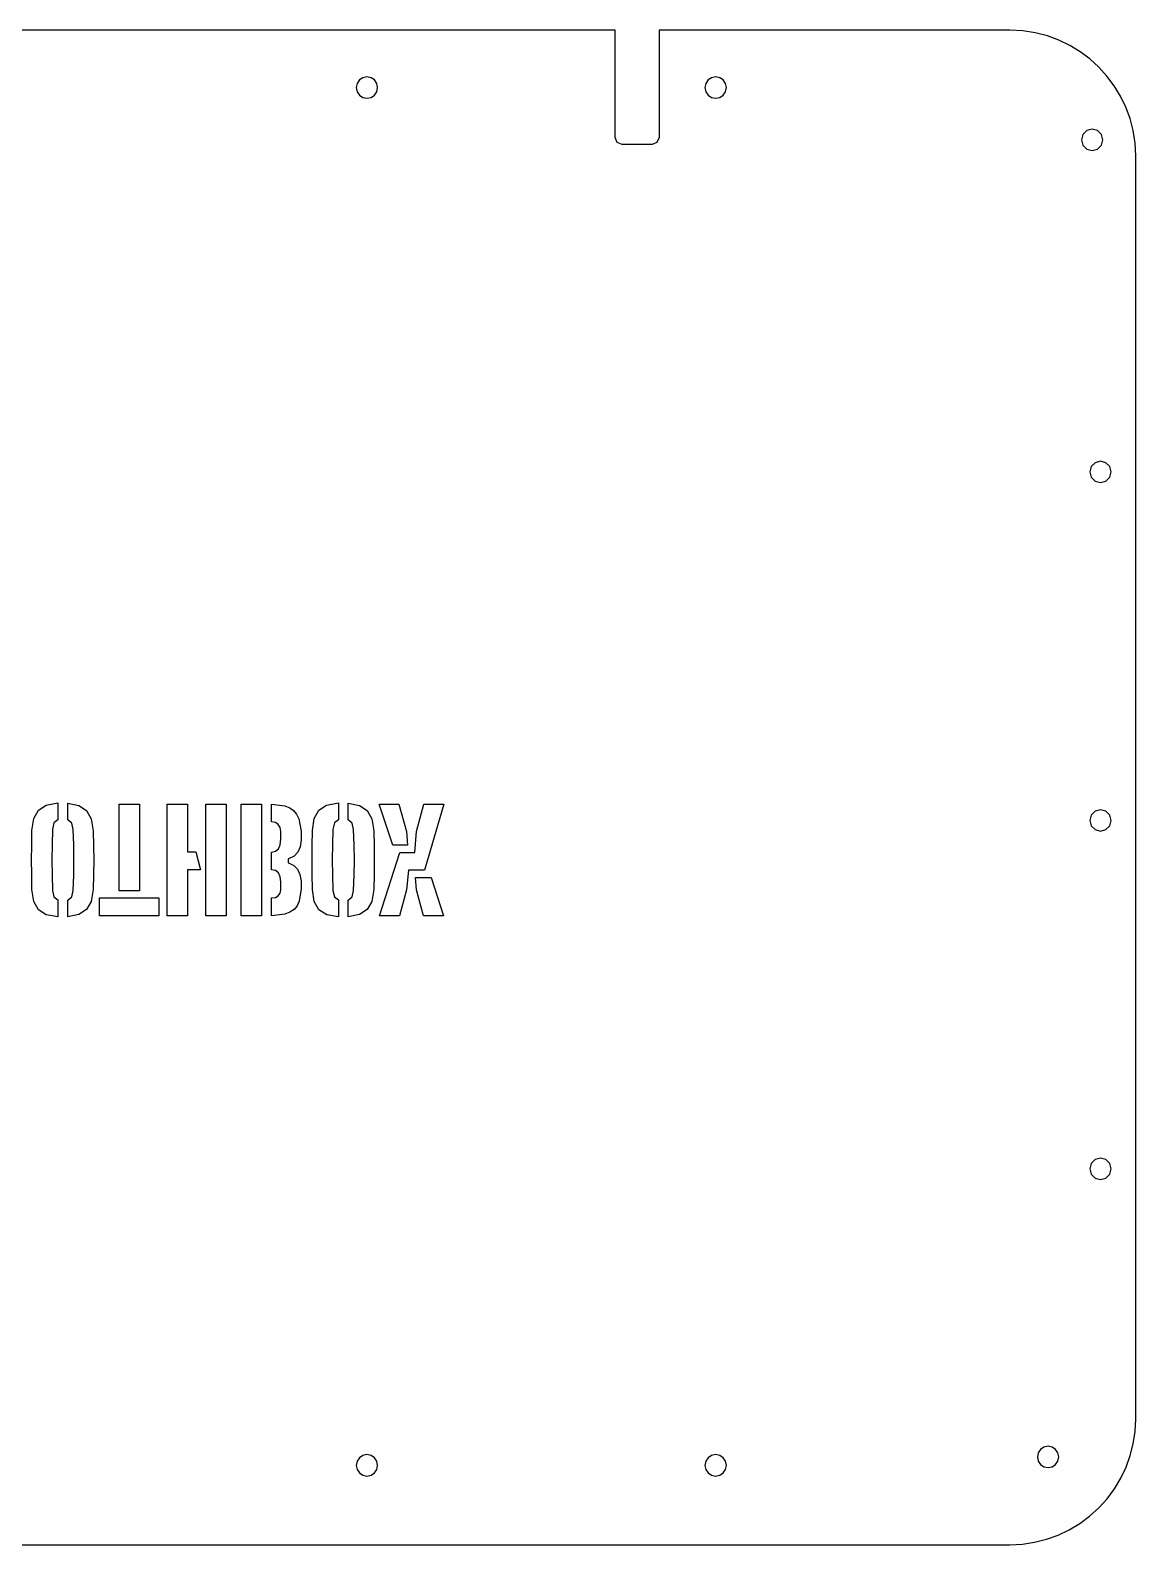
# Model space of a CAD drawing. Extents: x -152 to 152, y -96 to 298.
# Drawn here: x 1.6 to 151.6, y -95.8 to 109.8 of the extents above; entities that cross this region are included whole.
import ezdxf

# ---------------------------------------------------------------- set-up
doc = ezdxf.new("R2010")
doc.units = 0

msp = doc.modelspace()

# ---------------------------------------------------------------- linework, layer by layer
at = {"layer": 'CUTOUTS'}
for p, q in [((46.266295, 103.025305), (45.955548, 102.564405)), ((46.727195, 103.336052), (46.266295, 103.025305)), ((47.2916, 103.45), (46.727195, 103.336052)), ((47.856005, 103.336052), (47.2916, 103.45)), ((48.316905, 103.025305), (47.856005, 103.336052)), ((48.627652, 102.564405), (48.316905, 103.025305)), ((93.557995, 103.025305), (93.247248, 102.564405)), ((94.018895, 103.336052), (93.557995, 103.025305)), ((94.5833, 103.45), (94.018895, 103.336052)), ((95.147705, 103.336052), (94.5833, 103.45)), ((95.608605, 103.025305), (95.147705, 103.336052)), ((95.919352, 102.564405), (95.608605, 103.025305)), ((45.955548, 102.564405), (45.8416, 102)), ((45.8416, 102), (45.955548, 101.435595)), ((45.955548, 101.435595), (46.266295, 100.974695)), ((46.266295, 100.974695), (46.727195, 100.663948)), ((47.856005, 100.663948), (48.316905, 100.974695)), ((48.316905, 100.974695), (48.627652, 101.435595)), ((48.7416, 102), (48.627652, 102.564405)), ((48.627652, 101.435595), (48.7416, 102)), ((48.7416, 102), (48.7416, 102)), ((93.247248, 102.564405), (93.1333, 102)), ((93.1333, 102), (93.247248, 101.435595)), ((93.247248, 101.435595), (93.557995, 100.974695)), ((93.557995, 100.974695), (94.018895, 100.663948)), ((95.147705, 100.663948), (95.608605, 100.974695)), ((95.608605, 100.974695), (95.919352, 101.435595)), ((96.0333, 102), (95.919352, 102.564405)), ((95.919352, 101.435595), (96.0333, 102)), ((96.0333, 102), (96.0333, 102)), ((46.727195, 100.663948), (47.2916, 100.55)), ((47.2916, 100.55), (47.856005, 100.663948)), ((94.018895, 100.663948), (94.5833, 100.55)), ((94.5833, 100.55), (95.147705, 100.663948)), ((144.379263, 95.6209), (144.185, 94.8959)), ((144.185, 94.8959), (144.379263, 94.1709)), ((144.91, 96.151637), (144.379263, 95.6209)), ((145.635, 96.3459), (144.91, 96.151637)), ((146.36, 96.151637), (145.635, 96.3459)), ((146.890737, 95.6209), (146.36, 96.151637)), ((147.085, 94.8959), (146.890737, 95.6209)), ((146.890737, 94.1709), (147.085, 94.8959)), ((147.085, 94.8959), (147.085, 94.8959)), ((144.379263, 94.1709), (144.91, 93.640163)), ((144.91, 93.640163), (145.635, 93.4459)), ((145.635, 93.4459), (146.36, 93.640163)), ((146.36, 93.640163), (146.890737, 94.1709)), ((145.522263, 50.55), (145.328, 49.825)), ((145.328, 49.825), (145.522263, 49.1)), ((146.053, 51.080737), (145.522263, 50.55)), ((146.778, 51.275), (146.053, 51.080737)), ((147.503, 51.080737), (146.778, 51.275)), ((148.033737, 50.55), (147.503, 51.080737)), ((148.228, 49.825), (148.033737, 50.55)), ((148.033737, 49.1), (148.228, 49.825)), ((148.228, 49.825), (148.228, 49.825)), ((145.522263, 49.1), (146.053, 48.569263)), ((146.053, 48.569263), (146.778, 48.375)), ((146.778, 48.375), (147.503, 48.569263)), ((147.503, 48.569263), (148.033737, 49.1)), ((2.72572, 3.94438), (3.789407, 4.620886)), ((3.789407, 4.620886), (5.3776, 4.93053)), ((5.3776, 4.92947), (5.3776, 2.62495)), ((6.70791, 4.89067), (8.229406, 4.57456)), ((6.70792, 2.5985), (6.70792, 4.88978)), ((8.229406, 4.57456), (9.26719, 3.89146)), ((13.6797, 4.7487), (16.4372, 4.7487)), ((13.6797, -7.00462), (13.6797, 4.7487)), ((13.6797, 4.7487), (13.6797, 4.7487)), ((16.4372, 4.7487), (16.4372, -7.00462)), ((20.2149, -10.4045), (20.2149, 4.7487)), ((20.2149, 4.7487), (22.9724, 4.7487)), ((22.9724, 4.7487), (22.9724, -1.74681)), ((25.4536, -10.4045), (25.4536, 4.7487)), ((25.4536, 4.7487), (28.2111, 4.7487)), ((28.2111, 4.7487), (28.2111, -10.4045)), ((30.2161, -10.4045), (30.2161, 4.7487)), ((30.2161, 4.7487), (32.9736, 4.7487)), ((32.9736, 4.7487), (32.9736, -10.4045)), ((34.3436, 4.73541), (36.142625, 4.515349)), ((34.3437, 2.32068), (34.3437, 4.73633)), ((36.142625, 4.515349), (36.816294, 4.247488)), ((36.816294, 4.247488), (37.3418, 3.87585)), ((40.7595, 3.94438), (41.823212, 4.620886)), ((41.823212, 4.620886), (43.4114, 4.93053)), ((43.4115, 4.92947), (43.4115, 2.62495)), ((44.7549, 4.89067), (46.276425, 4.57456)), ((44.755, 2.5985), (44.755, 4.88978)), ((46.276425, 4.57456), (47.3142, 3.89146)), ((50.7867, -0.826604), (48.9283, 4.7487)), ((48.9283, 4.7487), (51.6255, 4.7487)), ((51.6255, 4.7487), (52.6591, 1.03295)), ((54.028, 1.03286), (55.0224, 4.7487)), ((55.0224, 4.7487), (57.7218, 4.7487)), ((57.7218, 4.7487), (55.0921, -4.2265)), ((1.8528, 1.15978), (2.094954, 2.80666)), ((2.094954, 2.80666), (2.72572, 3.94438)), ((4.84163, 2.19061), (4.65, 1.32038)), ((5.3776, 2.62499), (4.84163, 2.19061)), ((7.24354, 2.16476), (6.70791, 2.59912)), ((7.43551, 1.29442), (7.24354, 2.16476)), ((9.26719, 3.89146), (9.894491, 2.767123)), ((9.894491, 2.767123), (10.1534, 1.13238)), ((34.875125, 2.234455), (34.3436, 2.32165)), ((35.2682, 1.98979), (34.875125, 2.234455)), ((37.3418, 3.87585), (37.747986, 3.381295)), ((37.747986, 3.381295), (38.051862, 2.750411)), ((38.051862, 2.750411), (38.3447, 1.06608)), ((39.8866, 1.15978), (40.128763, 2.80666)), ((40.128763, 2.80666), (40.7595, 3.94438)), ((42.8754, 2.19061), (42.6838, 1.32038)), ((43.4114, 2.62499), (42.8754, 2.19061)), ((45.2906, 2.16476), (44.7549, 2.59912)), ((45.4825, 1.29442), (45.2906, 2.16476)), ((47.3142, 3.89146), (47.9415, 2.767123)), ((47.9415, 2.767123), (48.2004, 1.13238)), ((145.522263, 3.25835), (145.328, 2.53335)), ((145.328, 2.53335), (145.522263, 1.80835)), ((146.053, 3.789087), (145.522263, 3.25835)), ((146.778, 3.98335), (146.053, 3.789087)), ((147.503, 3.789087), (146.778, 3.98335)), ((148.033737, 3.25835), (147.503, 3.789087)), ((148.228, 2.53335), (148.033737, 3.25835)), ((148.033737, 1.80835), (148.228, 2.53335)), ((148.228, 2.53335), (148.228, 2.53335)), ((1.82635, -0.903062), (1.8528, 1.15978)), ((4.65, 1.32038), (4.58386, -0.756584)), ((7.51488, -0.783039), (7.43551, 1.29442)), ((10.1534, 1.13238), (10.2195, -0.917292)), ((35.2688, 1.98925), (35.2682, 1.98979)), ((35.2693, 1.9887), (35.2688, 1.98925)), ((35.517875, 1.572498), (35.2693, 1.9887)), ((35.6004, 1.02839), (35.517875, 1.572498)), ((35.528712, -0.789976), (35.6004, 0.022982)), ((35.6004, 0.024103), (35.6004, 1.02952)), ((38.3447, 1.06608), (38.3447, 1.06561)), ((38.3447, 1.06561), (38.3447, 1.06515)), ((38.3447, 1.06515), (38.3579, 0.472769)), ((38.3579, 0.472769), (38.3447, -0.106195)), ((39.8602, -0.903062), (39.8866, 1.15978)), ((42.6838, 1.32038), (42.6177, -0.756584)), ((45.5619, -0.783039), (45.4825, 1.29442)), ((48.2004, 1.13238), (48.2665, -0.917292)), ((52.6591, 1.03295), (52.8002, -0.826604)), ((53.7729, -1.81296), (54.028, 1.03286)), ((145.522263, 1.80835), (146.053, 1.277613)), ((146.053, 1.277613), (146.778, 1.08335)), ((146.778, 1.08335), (147.503, 1.277613)), ((147.503, 1.277613), (148.033737, 1.80835)), ((1.81313, -2.83452), (1.82634, -0.904082)), ((1.82634, -0.904082), (1.82635, -0.903572)), ((1.82635, -0.903572), (1.82635, -0.903062)), ((4.58386, -0.756584), (4.55739, -2.82129)), ((7.54135, -2.84775), (7.51488, -0.783039)), ((10.2195, -0.917292), (10.2195, -0.917302)), ((10.2195, -0.917302), (10.2195, -0.917312)), ((10.2195, -0.917312), (10.2327, -2.84775)), ((22.9724, -1.74681), (24.082, -1.74681)), ((24.082, -1.74681), (24.73, -4.17358)), ((34.3436, -1.75973), (34.9059, -1.650321)), ((34.3437, -4.17483), (34.3437, -1.75919)), ((34.9059, -1.650321), (35.2993, -1.34316)), ((35.2993, -1.34316), (35.528712, -0.789976)), ((37.9162, -1.77536), (37.401038, -2.298256)), ((38.2225, -1.051683), (37.9162, -1.77536)), ((38.3446, -0.108388), (38.2225, -1.051683)), ((38.3447, -0.10729), (38.3446, -0.108388)), ((38.3447, -0.106195), (38.3447, -0.10729)), ((39.8469, -2.83452), (39.8601, -0.904082)), ((39.8601, -0.904082), (39.8602, -0.903572)), ((39.8602, -0.903572), (39.8602, -0.903062)), ((42.6177, -0.756584), (42.5912, -2.82129)), ((45.5884, -2.84775), (45.5619, -0.783039)), ((48.2665, -0.917292), (48.2665, -0.917302)), ((48.2665, -0.917302), (48.2665, -0.917312)), ((48.2665, -0.917312), (48.2797, -2.84775)), ((48.9935, -10.4045), (51.7397, -1.81296)), ((52.8002, -0.826604), (50.7867, -0.826604)), ((50.7867, -0.826604), (50.7867, -0.826604)), ((51.7397, -1.81296), (53.7729, -1.81296)), ((53.7729, -1.81296), (53.7729, -1.81296)), ((1.82635, -4.7792), (1.81313, -2.83452)), ((4.55739, -2.82129), (4.58386, -4.886)), ((7.51488, -4.91246), (7.54135, -2.84775)), ((10.2327, -2.84775), (10.2195, -4.79139)), ((36.6587, -2.66813), (36.6248, -2.67968)), ((36.6248, -3.21478), (36.6594, -3.22602)), ((36.6249, -2.67993), (36.6249, -3.21439)), ((37.401038, -2.298256), (36.6587, -2.66813)), ((36.6594, -3.22602), (37.382875, -3.584035)), ((37.382875, -3.584035), (37.8899, -4.10564)), ((37.8899, -4.10564), (38.199388, -4.814694)), ((39.8602, -4.7792), (39.8469, -2.83452)), ((42.5912, -2.82129), (42.6177, -4.886)), ((45.5619, -4.91246), (45.5884, -2.84775)), ((48.2797, -2.84775), (48.2665, -4.79139)), ((1.8528, -6.8288), (1.82635, -4.7792)), ((4.58386, -4.886), (4.65, -6.96298)), ((7.43548, -6.99039), (7.51485, -4.91342)), ((7.51485, -4.91342), (7.51487, -4.91294)), ((7.51487, -4.91294), (7.51488, -4.91246)), ((10.2195, -4.79139), (10.1534, -6.82787)), ((24.73, -4.17358), (22.9724, -4.17358)), ((22.9724, -4.17358), (22.9724, -10.4045)), ((34.878788, -4.285965), (34.3436, -4.17393)), ((35.2726, -4.60338), (34.878788, -4.285965)), ((35.519113, -5.117868), (35.2726, -4.60338)), ((35.6004, -5.79785), (35.519113, -5.117868)), ((35.6004, -6.88151), (35.6004, -5.79672)), ((38.199388, -4.814694), (38.3447, -5.73458)), ((38.3447, -5.73458), (38.3448, -5.73522)), ((38.3448, -5.73522), (38.3448, -5.73585)), ((38.3448, -5.73585), (38.3579, -6.22118)), ((39.8866, -6.8288), (39.8602, -4.7792)), ((42.6177, -4.886), (42.6838, -6.96298)), ((45.4825, -6.99039), (45.5619, -4.91342)), ((45.5619, -4.91294), (45.5619, -4.91246)), ((45.5619, -4.91342), (45.5619, -4.91294)), ((48.2665, -4.79139), (48.2004, -6.82787)), ((52.9145, -4.2265), (52.6592, -6.87356)), ((55.0921, -4.2265), (52.9145, -4.2265)), ((54.028, -6.87404), (53.8874, -5.19962)), ((53.8874, -5.19962), (56.0189, -5.19962)), ((56.0189, -5.19962), (57.6543, -10.4045)), ((56.0189, -5.19962), (56.0189, -5.19962)), ((2.090105, -8.464436), (1.8528, -6.8288)), ((4.65, -6.96298), (4.84234, -7.82118)), ((4.84234, -7.82118), (5.3776, -8.24338)), ((6.70791, -8.28138), (7.24354, -7.84703)), ((7.24354, -7.84703), (7.43548, -6.99039)), ((10.1533, -6.82814), (9.899541, -8.450846)), ((10.1534, -6.82801), (10.1533, -6.82814)), ((10.1534, -6.82787), (10.1534, -6.82801)), ((11.0206, -7.99097), (19.0565, -7.99097)), ((11.0206, -10.4045), (11.0206, -7.99097)), ((11.0206, -7.99097), (11.0206, -7.99097)), ((16.4372, -7.00462), (13.6797, -7.00462)), ((19.0565, -7.99097), (19.0565, -10.4045)), ((34.3436, -7.99071), (34.863663, -7.914694)), ((34.3437, -10.4058), (34.3437, -7.99012)), ((34.863663, -7.914694), (35.2647, -7.70175)), ((35.2647, -7.70175), (35.2652, -7.70128)), ((35.2652, -7.70128), (35.2658, -7.70079)), ((35.2658, -7.70079), (35.516463, -7.351591)), ((35.516463, -7.351591), (35.6004, -6.88264)), ((38.3579, -6.73712), (38.114688, -8.426311)), ((38.3579, -6.22006), (38.3579, -6.73599)), ((40.133863, -8.46434), (39.8866, -6.8288)), ((42.6838, -6.96298), (42.8761, -7.82118)), ((42.8761, -7.82118), (43.4114, -8.24338)), ((44.7549, -8.28138), (45.2906, -7.84703)), ((45.2906, -7.84703), (45.4825, -6.99039)), ((48.2004, -6.82814), (47.946562, -8.450846)), ((48.2004, -6.82787), (48.2004, -6.82801)), ((48.2004, -6.82801), (48.2004, -6.82814)), ((52.6592, -6.87356), (51.6915, -10.4045)), ((54.9695, -10.4045), (54.028, -6.87404)), ((2.72569, -9.60016), (2.090105, -8.464436)), ((3.79477, -10.275344), (2.72569, -9.60015)), ((5.3776, -10.5737), (3.79477, -10.275344)), ((5.3776, -8.24412), (5.3776, -10.5724)), ((8.225067, -10.251579), (6.70791, -10.5723)), ((6.70792, -10.5724), (6.70792, -8.28116)), ((9.26719, -9.57373), (8.225067, -10.251579)), ((9.899541, -8.450846), (9.26719, -9.57373)), ((36.159963, -10.185904), (34.3436, -10.4044)), ((36.850873, -9.921647), (36.159963, -10.185904)), ((37.3959, -9.55703), (36.850873, -9.921647)), ((37.813723, -9.060919), (37.3959, -9.55703)), ((38.114688, -8.426311), (37.813723, -9.060919)), ((40.7595, -9.60017), (40.133863, -8.46434)), ((41.828575, -10.275346), (40.7595, -9.60017)), ((43.4114, -10.5737), (41.828575, -10.275346)), ((43.4115, -8.24412), (43.4115, -10.5724)), ((46.272112, -10.251579), (44.7549, -10.5723)), ((44.755, -10.5724), (44.755, -8.28116)), ((47.3142, -9.57373), (46.272112, -10.251579)), ((47.946562, -8.450846), (47.3142, -9.57373)), ((19.0565, -10.4045), (11.0206, -10.4045)), ((22.9724, -10.4045), (20.2149, -10.4045)), ((20.2149, -10.4045), (20.2149, -10.4045)), ((28.2111, -10.4045), (25.4536, -10.4045)), ((25.4536, -10.4045), (25.4536, -10.4045)), ((32.9736, -10.4045), (30.2161, -10.4045)), ((32.9736, -10.4045), (32.9736, -10.4045)), ((51.6915, -10.4045), (48.9935, -10.4045)), ((57.6543, -10.4045), (54.9695, -10.4045)), ((145.522263, -44.0333), (145.328, -44.7583)), ((145.328, -44.7583), (145.522263, -45.4833)), ((146.053, -43.502563), (145.522263, -44.0333)), ((146.778, -43.3083), (146.053, -43.502563)), ((147.503, -43.502563), (146.778, -43.3083)), ((148.033737, -44.0333), (147.503, -43.502563)), ((148.228, -44.7583), (148.033737, -44.0333)), ((148.033737, -45.4833), (148.228, -44.7583)), ((148.228, -44.7583), (148.228, -44.7583)), ((145.522263, -45.4833), (146.053, -46.014037)), ((146.053, -46.014037), (146.778, -46.2083)), ((146.778, -46.2083), (147.503, -46.014037)), ((147.503, -46.014037), (148.033737, -45.4833)), ((46.266295, -83.974195), (45.955548, -84.435095)), ((46.727195, -83.663448), (46.266295, -83.974195)), ((47.2916, -83.5495), (46.727195, -83.663448)), ((47.856005, -83.663448), (47.2916, -83.5495)), ((48.316905, -83.974195), (47.856005, -83.663448)), ((48.627652, -84.435095), (48.316905, -83.974195)), ((93.557995, -83.974195), (93.247248, -84.435095)), ((94.018895, -83.663448), (93.557995, -83.974195)), ((94.5833, -83.5495), (94.018895, -83.663448)), ((95.147705, -83.663448), (94.5833, -83.5495)), ((95.608605, -83.974195), (95.147705, -83.663448)), ((95.919352, -84.435095), (95.608605, -83.974195)), ((138.324948, -83.297695), (138.211, -83.8621)), ((138.211, -83.8621), (138.324948, -84.426505)), ((138.635695, -82.836795), (138.324948, -83.297695)), ((139.096595, -82.526048), (138.635695, -82.836795)), ((139.661, -82.4121), (139.096595, -82.526048)), ((140.225405, -82.526048), (139.661, -82.4121)), ((140.686305, -82.836795), (140.225405, -82.526048)), ((140.997052, -83.297695), (140.686305, -82.836795)), ((141.111, -83.8621), (140.997052, -83.297695)), ((140.997052, -84.426505), (141.111, -83.8621)), ((141.111, -83.8621), (141.111, -83.8621)), ((45.955548, -84.435095), (45.8416, -84.9995)), ((45.8416, -84.9995), (45.955548, -85.563905)), ((45.955548, -85.563905), (46.266295, -86.024805)), ((46.266295, -86.024805), (46.727195, -86.335552)), ((47.856005, -86.335552), (48.316905, -86.024805)), ((48.316905, -86.024805), (48.627652, -85.563905)), ((48.7416, -84.9995), (48.627652, -84.435095)), ((48.627652, -85.563905), (48.7416, -84.9995)), ((48.7416, -84.9995), (48.7416, -84.9995)), ((93.247248, -84.435095), (93.1333, -84.9995)), ((93.1333, -84.9995), (93.247248, -85.563905)), ((93.247248, -85.563905), (93.557995, -86.024805)), ((93.557995, -86.024805), (94.018895, -86.335552)), ((95.147705, -86.335552), (95.608605, -86.024805)), ((95.608605, -86.024805), (95.919352, -85.563905)), ((96.0333, -84.9995), (95.919352, -84.435095)), ((95.919352, -85.563905), (96.0333, -84.9995)), ((96.0333, -84.9995), (96.0333, -84.9995)), ((138.324948, -84.426505), (138.635695, -84.887405)), ((138.635695, -84.887405), (139.096595, -85.198152)), ((139.096595, -85.198152), (139.661, -85.3121)), ((139.661, -85.3121), (140.225405, -85.198152)), ((140.225405, -85.198152), (140.686305, -84.887405)), ((140.686305, -84.887405), (140.997052, -84.426505)), ((46.727195, -86.335552), (47.2916, -86.4495)), ((47.2916, -86.4495), (47.856005, -86.335552)), ((94.018895, -86.335552), (94.5833, -86.4495)), ((94.5833, -86.4495), (95.147705, -86.335552))]:
    msp.add_line(p, q, dxfattribs=at)
at = {"layer": 'PERIMETER'}
for p, q in [((80.9499, 109.772), (-80.9499, 109.772)), ((80.9499, 95.2224), (80.9499, 109.772)), ((124.95, 109.772), (86.8999, 109.772)), ((86.8999, 109.772), (86.8999, 95.2224)), ((124.95, 109.772), (124.95, 109.772)), ((134.05, 109.772), (124.95, 109.772)), ((124.95, 109.772), (124.95, 109.772)), ((134.5, 109.772), (134.05, 109.772)), ((134.05, 109.772), (134.05, 109.772)), ((136.243242, 109.683975), (134.5, 109.772)), ((137.936129, 109.425613), (136.243242, 109.683975)), ((139.570091, 109.005483), (137.936129, 109.425613)), ((141.136557, 108.432157), (139.570091, 109.005483)), ((142.626957, 107.714203), (141.136557, 108.432157)), ((144.032722, 106.860192), (142.626957, 107.714203)), ((145.345281, 105.878693), (144.032722, 106.860192)), ((146.556065, 104.778277), (145.345281, 105.878693)), ((147.656502, 103.567513), (146.556065, 104.778277)), ((148.638024, 102.254971), (147.656502, 103.567513)), ((149.49206, 100.849221), (148.638024, 102.254971)), ((150.21004, 99.358833), (149.49206, 100.849221)), ((150.783394, 97.792377), (150.21004, 99.358833)), ((151.203552, 96.158423), (150.783394, 97.792377)), ((81.228148, 94.550648), (80.9499, 95.2224)), ((81.8999, 94.2724), (81.228148, 94.550648)), ((86.621652, 94.550648), (85.9499, 94.2724)), ((86.8999, 95.2224), (86.621652, 94.550648)), ((151.461944, 94.465541), (151.203552, 96.158423)), ((85.9499, 94.2724), (81.8999, 94.2724)), ((151.55, 92.7223), (151.461944, 94.465541)), ((151.55, -78.7215), (151.55, 92.7223)), ((151.466569, -80.406683), (151.55, -78.7215)), ((150.813011, -83.680239), (151.219362, -82.063323)), ((151.219362, -82.063323), (151.466569, -80.406683)), ((150.252146, -85.246253), (150.813011, -83.680239)), ((149.541399, -86.750182), (150.252146, -85.246253)), ((147.68878, -89.527071), (148.6854, -88.180849)), ((148.6854, -88.180849), (149.541399, -86.750182)), ((146.556171, -90.777671), (147.68878, -89.527071)), ((143.959349, -92.9069), (145.305571, -91.91028)), ((145.305571, -91.91028), (146.556171, -90.777671)), ((139.458739, -95.034511), (141.024753, -94.473646)), ((141.024753, -94.473646), (142.528682, -93.762899)), ((142.528682, -93.762899), (143.959349, -92.9069)), ((-134.5, -95.7715), (134.5, -95.7715)), ((134.5, -95.7715), (136.185183, -95.688069)), ((136.185183, -95.688069), (137.841823, -95.440862)), ((137.841823, -95.440862), (139.458739, -95.034511))]:
    msp.add_line(p, q, dxfattribs=at)

doc.saveas('drawing.dxf')
